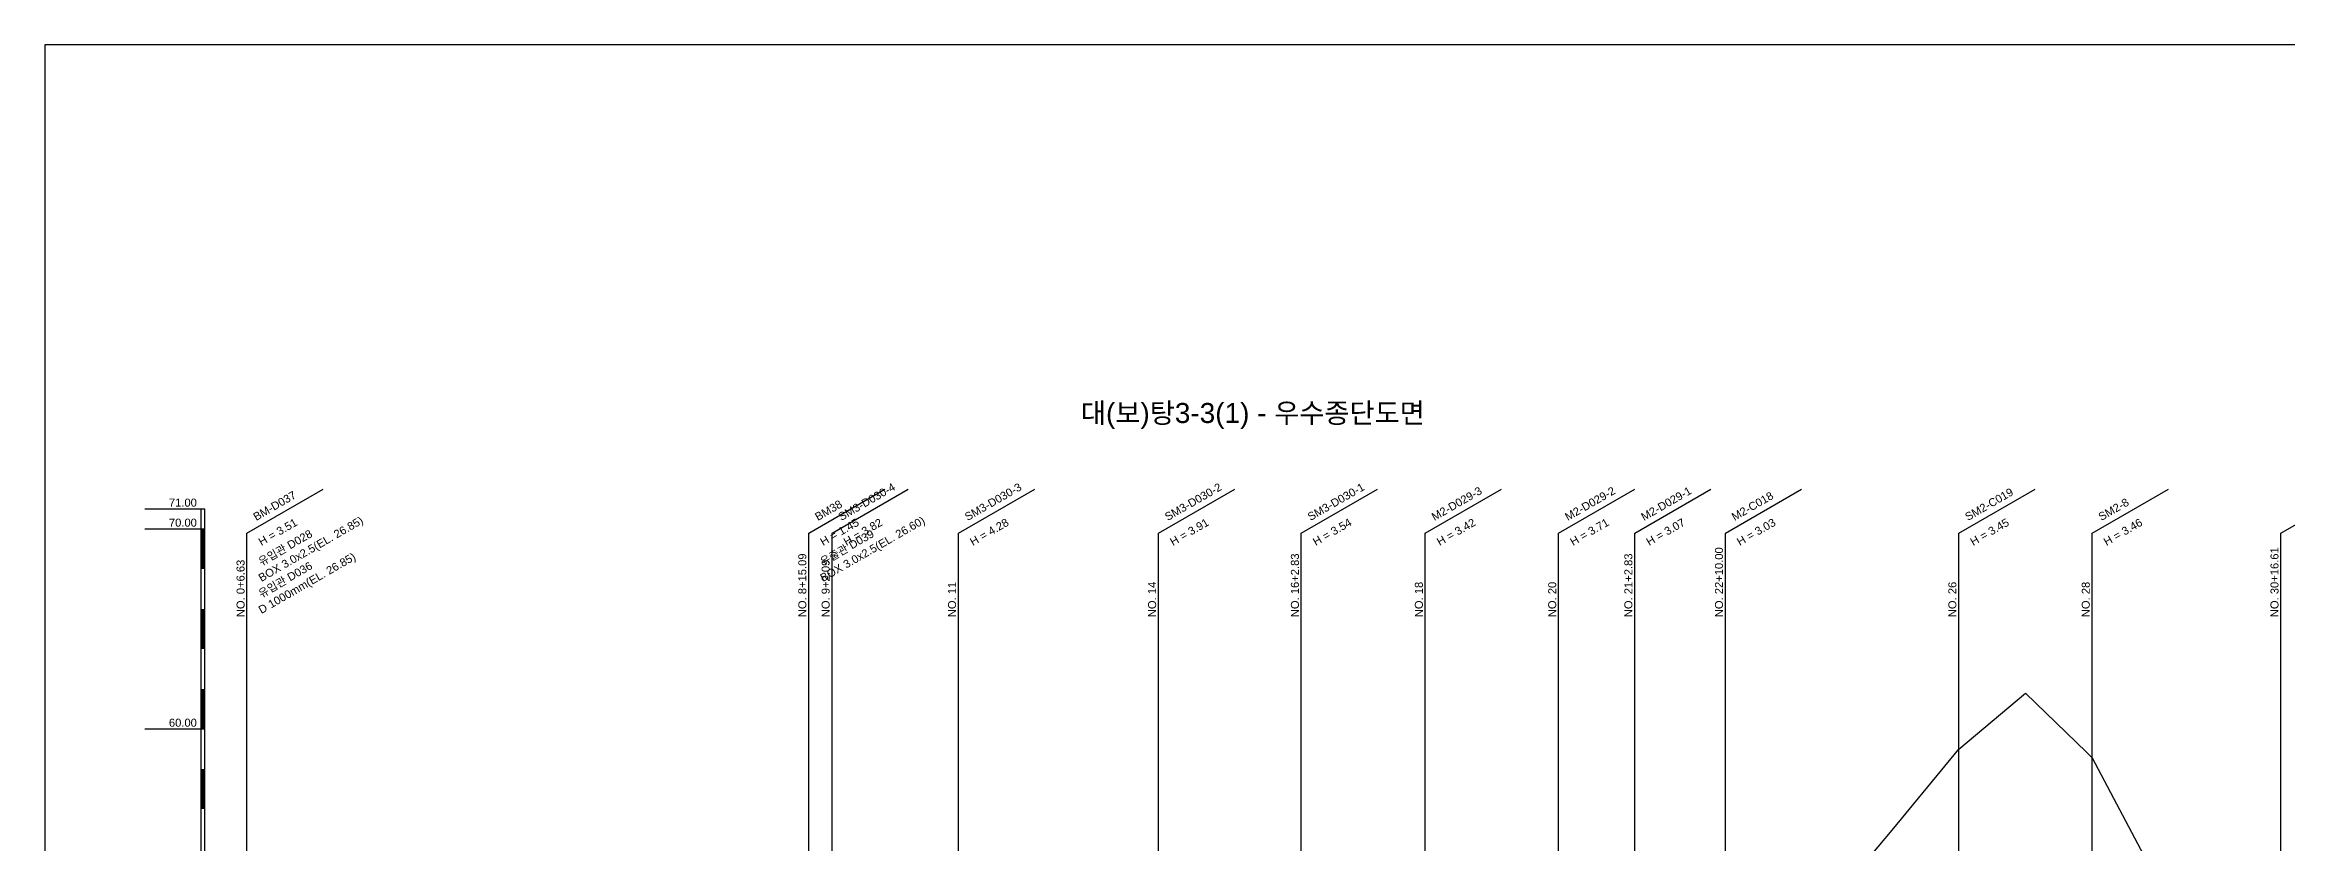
# Model space of a CAD drawing. Header units: millimetres. Extents: x -105495 to 3444, y -108190 to 2013.
# Drawn here: x 20 to 580, y -18281 to -18082 of the extents above; entities that cross this region are included whole.
import ezdxf
from ezdxf.enums import TextEntityAlignment as Align

# ---------------------------------------------------------------- set-up
doc = ezdxf.new("R2010")
doc.units = ezdxf.units.MM
for name, color, linetype in [('KZ_종단_깃발', 7, 'Continuous'), ('KZ_종단_노선명', 7, 'Continuous'), ('KZ_종단_도각', 7, 'Continuous'), ('KZ_종단_지반선', 3, 'Continuous'), ('KZ_종단_폴대', 7, 'Continuous')]:
    doc.layers.add(name, color=color, linetype=linetype)
doc.styles.get("Standard").update_dxf_attribs({"font": 'arial.ttf'})

msp = doc.modelspace()

# ---------------------------------------------------------------- linework, layer by layer
at = {"layer": 'KZ_종단_깃발'}
for p, q in [((70.52, -18204.03), (89.58, -18193.03)), ((210.91, -18204.03), (229.96, -18193.03)), ((216.74, -18204.03), (235.79, -18193.03)), ((248.33, -18204.03), (267.39, -18193.03)), ((298.33, -18204.03), (317.39, -18193.03)), ((334.02, -18204.03), (353.07, -18193.03)), ((365, -18204.03), (384.05, -18193.03)), ((398.33, -18204.03), (417.39, -18193.03)), ((417.36, -18204.03), (436.41, -18193.03)), ((440, -18204.03), (459.05, -18193.03)), ((498.33, -18204.03), (517.39, -18193.03)), ((531.67, -18204.03), (550.72, -18193.03)), ((578.84, -18204.03), (597.89, -18193.03)), ((70.52, -18508), (70.52, -18204.03)), ((210.91, -18508), (210.91, -18204.03)), ((216.74, -18508), (216.74, -18204.03)), ((248.33, -18508), (248.33, -18204.03)), ((298.33, -18508), (298.33, -18204.03)), ((334.02, -18508), (334.02, -18204.03)), ((365, -18508), (365, -18204.03)), ((398.33, -18508), (398.33, -18204.03)), ((417.36, -18508), (417.36, -18204.03)), ((440, -18508), (440, -18204.03)), ((498.33, -18508), (498.33, -18204.03)), ((531.67, -18508), (531.67, -18204.03)), ((578.84, -18508), (578.84, -18204.03))]:
    msp.add_line(p, q, dxfattribs=at)
at = {"layer": 'KZ_종단_도각'}
msp.add_lwpolyline([(20, -18676), (861, -18676), (861, -18082), (20, -18082)], close=True, dxfattribs=at)
at = {"layer": 'KZ_종단_지반선', "flags": 128}
msp.add_lwpolyline([(465, -18298.08), (481.67, -18278.23), (498.33, -18258), (515, -18244.03), (530.25, -18258.8), (531.67, -18260.17), (548.33, -18291.68)], dxfattribs=at)
at = {"layer": 'KZ_종단_폴대'}
for p, q in [((60, -18198), (45, -18198)), ((60, -18203), (45, -18203)), ((60, -18253), (45, -18253))]:
    msp.add_line(p, q, dxfattribs=at)
msp.add_lwpolyline([(60, -18508), (60, -18198), (59, -18198), (59, -18508), (60, -18508)], dxfattribs=at)
at = {"layer": 'KZ_종단_폴대', "const_width": 1}
for points in [[(59.5, -18213), (59.5, -18203)], [(59.5, -18233), (59.5, -18223)], [(59.5, -18253), (59.5, -18243)], [(59.5, -18273), (59.5, -18263)]]:
    msp.add_lwpolyline(points, dxfattribs=at)

# ---------------------------------------------------------------- texts
at = {"layer": 'KZ_종단_깃발'}
for s, rotation, p in [('BM-D037', 30, (73.12, -18201.53)), ('SM3-D030-4', 30, (219.34, -18201.53)), ('SM3-D030-3', 30, (250.93, -18201.53)), ('SM3-D030-2', 30, (300.93, -18201.53)), ('SM3-D030-1', 30, (336.62, -18201.53)), ('M2-D029-3', 30, (367.6, -18201.53)), ('M2-D029-2', 30, (400.93, -18201.53)), ('M2-D029-1', 30, (419.96, -18201.53)), ('M2-C018', 30, (442.6, -18201.53)), ('SM2-C019', 30, (500.93, -18201.53)), ('BM38', 30, (213.5, -18201.53)), ('SM2-8', 30, (534.26, -18201.53)), ('NO. 8+15.09', 90, (210.91, -18225.03)), ('NO. 16+2.83', 90, (334.02, -18225.03)), ('NO. 21+2.83', 90, (417.36, -18225.03)), ('NO. 22+10.00', 90, (440, -18225.03)), ('NO. 30+16.61', 90, (578.84, -18225.03)), ('NO. 0+6.63', 90, (70.52, -18225.03)), ('NO. 9+2.09', 90, (216.74, -18225.03)), ('NO. 11', 90, (248.33, -18225.03)), ('NO. 14', 90, (298.33, -18225.03)), ('NO. 18', 90, (365, -18225.03)), ('NO. 20', 90, (398.33, -18225.03)), ('NO. 26', 90, (498.33, -18225.03)), ('NO. 28', 90, (531.67, -18225.03))]:
    msp.add_text(s, height=2, rotation=rotation, dxfattribs=at).set_placement(p, align=Align.BOTTOM_LEFT)
for s, p in [('BOX 3.0x2.5(EL. 26.85)', (73.12, -18214.53)), ('H = 3.51', (73.12, -18205.53)), ('유입관 D028', (73.12, -18210.53)), ('BOX 3.0x2.5(EL. 26.60)', (213.5, -18214.53)), ('H = 1.45', (213.5, -18205.53)), ('유출관 D039', (213.5, -18210.53)), ('H = 3.82', (219.34, -18205.53)), ('H = 4.28', (250.93, -18205.53)), ('H = 3.91', (300.93, -18205.53)), ('H = 3.54', (336.62, -18205.53)), ('H = 3.42', (367.6, -18205.53)), ('H = 3.71', (400.93, -18205.53)), ('H = 3.07', (419.96, -18205.53)), ('H = 3.03', (442.6, -18205.53)), ('H = 3.45', (500.93, -18205.53)), ('H = 3.46', (534.26, -18205.53)), ('D 1000mm(EL. 26.85)', (73.12, -18222.53)), ('유입관 D036', (73.12, -18218.53))]:
    msp.add_text(s, height=2, rotation=30, dxfattribs=at).set_placement(p, align=Align.TOP_LEFT)
at = {"layer": 'KZ_종단_노선명'}
msp.add_text('대(보)탕3-3(1) - 우수종단도면', height=5, dxfattribs=at).set_placement((321.92, -18178), align=Align.BOTTOM_CENTER)
at = {"layer": 'KZ_종단_폴대'}
for s, p in [('71.00', (58, -18198)), ('70.00', (58, -18203)), ('60.00', (58, -18253))]:
    msp.add_text(s, height=2, dxfattribs=at).set_placement(p, align=Align.BOTTOM_RIGHT)

doc.saveas('drawing.dxf')
